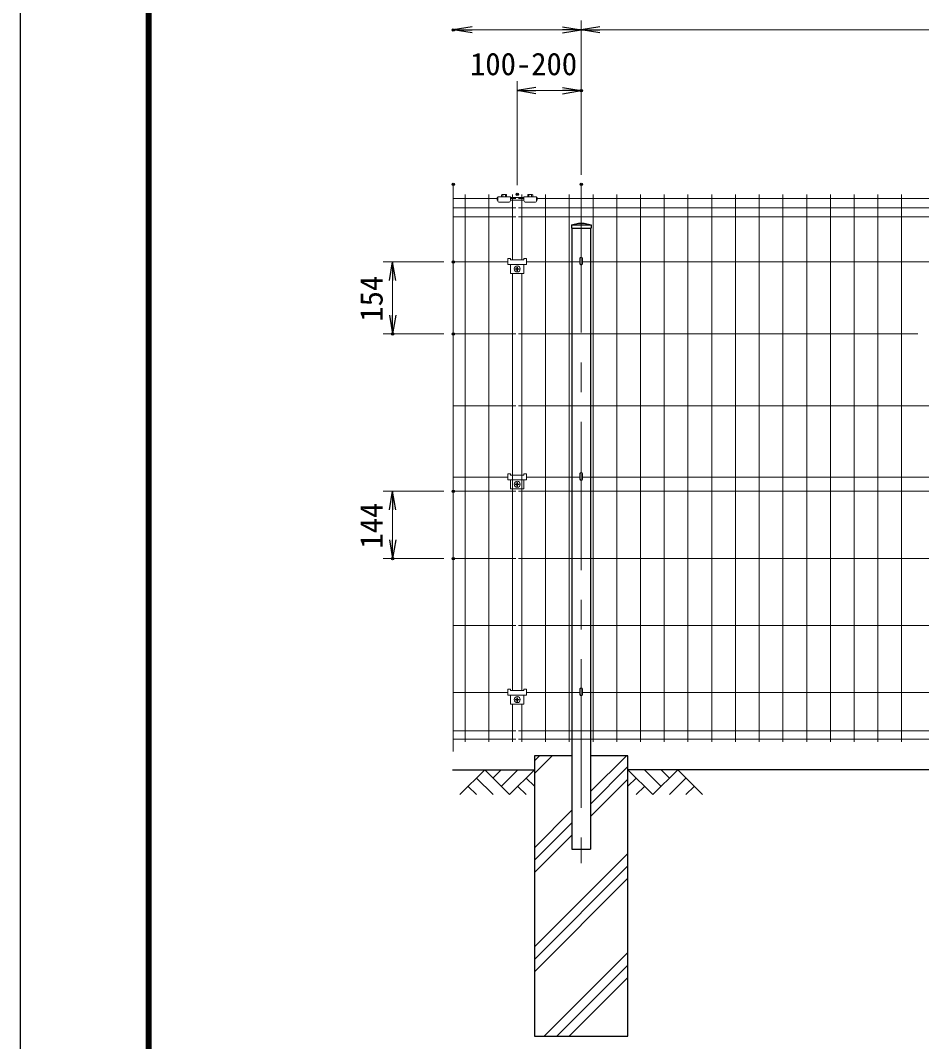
# Model space of a CAD drawing. Units: millimetres, scale not verified. Extents: x -4200 to 4200, y -2970 to 2970.
# Drawn here: x -4200 to -2272, y -535 to 1649 of the extents above; entities that cross this region are included whole.
import ezdxf
from ezdxf.enums import TextEntityAlignment as Align

# ---------------------------------------------------------------- set-up
doc = ezdxf.new("R2010")
doc.units = ezdxf.units.MM
doc.header["$LTSCALE"] = 10
doc.header["$PDMODE"] = 32
doc.header["$PDSIZE"] = 5
doc.linetypes.add('USER1', pattern=[50.8, 31.75, -6.35, 6.35, -6.35])
for name, color, linetype, lineweight in [('0-1_D-BGD', 7, 'Continuous', 25), ('0-2_D-STR4', 7, 'Continuous', 25), ('0-3_D-STR-DIM', 7, 'Continuous', 13), ('0-4_D-STR3', 3, 'Continuous', 13), ('0-5_D-BMK', 2, 'USER1', 13), ('0-6_D-STR1', 1, 'Continuous', 25), ('0-7_D-STR2', 7, 'Continuous', 13), ('0-8_D-DCR-HCH', 7, 'Continuous', 13), ('0-C_D-TTL', 7, 'Continuous', 25)]:
    doc.layers.add(name, color=color, linetype=linetype, lineweight=lineweight)
doc.layers.add('0-9_0', color=7, linetype='Continuous')
doc.layers.add('0-A_Defpoints', color=7, linetype='Continuous')
doc.styles.add('ＭＳ ゴシック', font='')
doc.styles.get('ＭＳ ゴシック').set_extended_font_data('MS Gothic')

# ---------------------------------------------------------------- blocks, each defined once
blk = doc.blocks.new('_Open')
at = {"layer": '0-9_0'}
blk.add_line((-10, 1.667), (0, 0), dxfattribs=at)
blk.add_lwpolyline([(-10, -1.667), (0, 0), (-10, 0)], dxfattribs=at)

msp = doc.modelspace()

# ---------------------------------------------------------------- linework, layer by layer
at = {"layer": '0-1_D-BGD'}
for p, q in [((-3275.63, 46.6), (-3100.13, 46.6)), ((-1100.13, 46.6), (-2900.13, 46.6))]:
    msp.add_line(p, q, dxfattribs=at)
at = {"layer": '0-2_D-STR4'}
msp.add_lwpolyline([(-3020.13, 76.6), (-3100.13, 76.6), (-3100.13, -523.4), (-2900.13, -523.4), (-2900.13, 76.6), (-2980.13, 76.6)], dxfattribs=at)
at = {"layer": '0-3_D-STR-DIM'}
for p, q in [((-3000.13, 1318.86), (-3000.13, 1648.86)), ((-3000.13, 1318.86), (-3000.13, 1648.86)), ((-3040.13, 1628.86), (-3233.65, 1628.86)), ((-2960.13, 1628.86), (-1040.13, 1628.86)), ((-3137.06, 1297.01), (-3137.06, 1518.86)), ((-3000.13, 1318.86), (-3000.13, 1518.86)), ((-3097.06, 1498.86), (-3040.13, 1498.86)), ((-3273.65, 1298.86), (-3273.65, 85.79)), ((-3293.65, 1132.6), (-3423.65, 1132.6)), ((-3403.65, 1092.6), (-3403.65, 1018.6)), ((-3293.65, 978.6), (-3423.65, 978.6)), ((-3293.65, 642.3), (-3423.65, 642.3)), ((-3403.65, 602.3), (-3403.65, 538.3)), ((-3293.65, 498.3), (-3423.65, 498.3))]:
    msp.add_line(p, q, dxfattribs=at)
at = {"layer": '0-4_D-STR3'}
for p, q in [((-3180.1, 1264.77), (-3180.1, 1270.17)), ((-3180.1, 1270.17), (-3178.6, 1270.17)), ((-3178.6, 1271.77), (-3151.6, 1271.77)), ((-3178.6, 1271.77), (-3178.6, 1264.27)), ((-3170.61, 1271.77), (-3170.61, 1276.4)), ((-3169.23, 1276.77), (-3160.97, 1276.77)), ((-3167.85, 1271.77), (-3167.85, 1276.4)), ((-3162.35, 1271.77), (-3162.35, 1276.4)), ((-3159.59, 1276.4), (-3159.59, 1271.77)), ((-3151.6, 1271.77), (-3151.6, 1264.27)), ((-3151.6, 1270.17), (-3122.6, 1270.17)), ((-3122.6, 1271.77), (-3122.6, 1264.27)), ((-3122.6, 1271.77), (-3095.6, 1271.77)), ((-3114.61, 1271.77), (-3114.61, 1276.4)), ((-3113.24, 1276.77), (-3104.98, 1276.77)), ((-3111.86, 1271.77), (-3111.86, 1276.4)), ((-3106.35, 1271.77), (-3106.35, 1276.4)), ((-3103.6, 1276.4), (-3103.6, 1271.77)), ((-3095.6, 1271.77), (-3095.6, 1264.27)), ((-3095.6, 1270.17), (-3094.1, 1270.17)), ((-3094.1, 1270.17), (-3094.1, 1264.77)), ((-3180.1, 1264.77), (-3178.6, 1264.77)), ((-3174.6, 1260.27), (-3155.6, 1260.27)), ((-3151.6, 1264.77), (-3122.6, 1264.77)), ((-3118.6, 1260.27), (-3099.6, 1260.27)), ((-3095.6, 1264.77), (-3094.1, 1264.77)), ((-3157.09, 1139.9), (-3157.09, 1127.1)), ((-3157.09, 1139.9), (-3151.09, 1139.9)), ((-3123.09, 1139.9), (-3117.09, 1139.9)), ((-3123.09, 1139.9), (-3123.09, 1137)), ((-3117.09, 1139.9), (-3117.09, 1127.1)), ((-3002.73, 1140.77), (-3002.73, 1128.6)), ((-2997.53, 1140.77), (-2997.53, 1128.6)), ((-3157.09, 1127.1), (-3117.09, 1127.1)), ((-3151.09, 1127.1), (-3151.09, 1108.1)), ((-3140.56, 1118.1), (-3138.56, 1118.1)), ((-3140.56, 1117.1), (-3138.56, 1117.1)), ((-3137.56, 1121.1), (-3137.56, 1119.1)), ((-3137.56, 1114.1), (-3137.56, 1116.1)), ((-3136.56, 1121.1), (-3136.56, 1119.1)), ((-3136.56, 1114.1), (-3136.56, 1116.1)), ((-3133.56, 1118.1), (-3135.56, 1118.1)), ((-3133.56, 1117.1), (-3135.56, 1117.1)), ((-3123.09, 1127.1), (-3123.09, 1108.1)), ((-3151.09, 1108.1), (-3123.09, 1108.1)), ((-3157.09, 679.4), (-3157.09, 666.6)), ((-3157.09, 679.4), (-3151.09, 679.4)), ((-3123.09, 679.4), (-3117.09, 679.4)), ((-3123.09, 679.4), (-3123.09, 676.5)), ((-3117.09, 679.4), (-3117.09, 666.6)), ((-3002.73, 680.27), (-3002.73, 668.1)), ((-2997.53, 680.27), (-2997.53, 668.1)), ((-3157.09, 666.6), (-3117.09, 666.6)), ((-3151.09, 666.6), (-3151.09, 647.6)), ((-3140.56, 657.6), (-3138.56, 657.6)), ((-3140.56, 656.6), (-3138.56, 656.6)), ((-3137.56, 660.6), (-3137.56, 658.6)), ((-3137.56, 653.6), (-3137.56, 655.6)), ((-3136.56, 660.6), (-3136.56, 658.6)), ((-3136.56, 653.6), (-3136.56, 655.6)), ((-3133.56, 657.6), (-3135.56, 657.6)), ((-3133.56, 656.6), (-3135.56, 656.6)), ((-3123.09, 666.6), (-3123.09, 647.6)), ((-3151.09, 647.6), (-3123.09, 647.6)), ((-3157.09, 218.9), (-3157.09, 206.1)), ((-3157.09, 218.9), (-3151.09, 218.9)), ((-3123.09, 218.9), (-3117.09, 218.9)), ((-3123.09, 218.9), (-3123.09, 216)), ((-3117.09, 218.9), (-3117.09, 206.1)), ((-3002.73, 219.77), (-3002.73, 207.6)), ((-2997.53, 219.77), (-2997.53, 207.6)), ((-3157.09, 206.1), (-3117.09, 206.1)), ((-3151.09, 206.1), (-3151.09, 187.1)), ((-3140.56, 197.1), (-3138.56, 197.1)), ((-3137.56, 200.1), (-3137.56, 198.1)), ((-3136.56, 200.1), (-3136.56, 198.1)), ((-3133.56, 197.1), (-3135.56, 197.1)), ((-3123.09, 206.1), (-3123.09, 187.1)), ((-3151.09, 187.1), (-3123.09, 187.1)), ((-3140.56, 196.1), (-3138.56, 196.1)), ((-3137.56, 193.1), (-3137.56, 195.1)), ((-3136.56, 193.1), (-3136.56, 195.1)), ((-3133.56, 196.1), (-3135.56, 196.1))]:
    msp.add_line(p, q, dxfattribs=at)
for points in [[(-3151.09, 1139.9), (-3151.09, 1137), (-3123.09, 1137)], [(-3151.09, 679.4), (-3151.09, 676.5), (-3123.09, 676.5)], [(-3151.09, 218.9), (-3151.09, 216), (-3123.09, 216)]]:
    msp.add_lwpolyline(points, dxfattribs=at)
for centre in [(-3137.06, 1117.6), (-3137.06, 657.1), (-3137.06, 196.6)]:
    msp.add_circle(centre, 6.5, dxfattribs=at)
for centre, radius, start, end in [((-3169.23, 1274.02), 2.75, 60, 120), ((-3165.1, 1266.31), 10.46, 74.73852, 105.26148), ((-3160.97, 1274.02), 2.75, 60, 120), ((-3113.24, 1274.02), 2.75, 60, 120), ((-3109.11, 1266.31), 10.46, 74.73852, 105.26148), ((-3104.98, 1274.02), 2.75, 60, 120), ((-3174.6, 1264.27), 4, 180, 270), ((-3155.6, 1264.27), 4, 270, 0), ((-3118.6, 1264.27), 4, 180, 270), ((-3099.6, 1264.27), 4, 270, 0), ((-3140.56, 1117.6), 0.5, 90.00001, 270), ((-3138.56, 1119.1), 1, 270, 0.00001), ((-3138.56, 1116.1), 1, 0, 90), ((-3137.06, 1121.1), 0.5, 0, 179.99999), ((-3137.06, 1114.1), 0.5, 180.00002, 0.00001), ((-3135.56, 1119.1), 1, 180.00001, 270), ((-3135.56, 1116.1), 1, 90, 180.00001), ((-3133.56, 1117.6), 0.5, 270.00049, 90.00046), ((-3000.13, 1128.6), 2.6, 180, 0), ((-3140.56, 657.1), 0.5, 90.00001, 270), ((-3138.56, 658.6), 1, 270, 0.00001), ((-3138.56, 655.6), 1, 0, 90), ((-3137.06, 660.6), 0.5, 0, 179.99999), ((-3135.56, 658.6), 1, 180.00001, 270), ((-3135.56, 655.6), 1, 90, 180.00001), ((-3133.56, 657.1), 0.5, 270.00049, 90.00046), ((-3000.13, 668.1), 2.6, 180, 0), ((-3137.06, 653.6), 0.5, 180.00002, 0.00001), ((-3140.56, 196.6), 0.5, 90.00001, 270), ((-3138.56, 198.1), 1, 270, 0.00001), ((-3137.06, 200.1), 0.5, 0, 179.99999), ((-3135.56, 198.1), 1, 180.00001, 270), ((-3133.56, 196.6), 0.5, 270.00049, 90.00046), ((-3000.13, 207.6), 2.6, 180, 0), ((-3138.56, 195.1), 1, 0, 90), ((-3137.06, 193.1), 0.5, 180.00002, 0.00001), ((-3135.56, 195.1), 1, 90, 180.00001)]:
    msp.add_arc(centre, radius, start, end, dxfattribs=at)
for centre in [(-3000.13, 1140.76), (-3000.13, 680.26), (-3000.13, 219.76)]:
    msp.add_ellipse(centre, major_axis=(-2.6, 0), ratio=0.649974, start_param=3.1415927, end_param=6.2831853, dxfattribs=at)
at = {"layer": '0-5_D-BMK'}
msp.add_line((-3000.13, 1298.86), (-3000.13, -153.4), dxfattribs=at)
at = {"layer": '0-6_D-STR1'}
for p, q in [((-3021.13, 1211.6), (-3006.13, 1215.6)), ((-3021.13, 1211.6), (-2979.13, 1211.6)), ((-3021.13, 1211.6), (-3021.13, 1204.6)), ((-3021.13, 1204.6), (-2979.13, 1204.6)), ((-3020.13, 1204.6), (-3020.13, -123.4)), ((-3006.13, 1215.6), (-2994.13, 1215.6)), ((-2980.13, 1204.6), (-2980.13, -123.4)), ((-3020.13, -123.4), (-2980.13, -123.4))]:
    msp.add_line(p, q, dxfattribs=at)
msp.add_lwpolyline([(-2994.13, 1215.6), (-2979.13, 1211.6), (-2979.13, 1204.6)], dxfattribs=at)
at = {"layer": '0-7_D-STR2'}
for p, q in [((-3178.6, 1268.17), (-3273.65, 1268.17)), ((-3248.64, 1276.6), (-3248.64, 106.6)), ((-3197.88, 1276.6), (-3197.88, 106.6)), ((-3140.09, 1268.17), (-3151.6, 1268.17)), ((-3147.11, 1276.6), (-3147.11, 1137)), ((-3122.6, 1268.17), (-3134.09, 1268.17)), ((-3127.08, 1276.6), (-3127.08, 1137)), ((-1178.58, 1268.17), (-3095.6, 1268.17)), ((-3076.31, 1276.6), (-3076.31, 106.6)), ((-3025.54, 1276.6), (-3025.54, 106.6)), ((-2974.77, 1276.6), (-2974.77, 106.6)), ((-2924, 1276.6), (-2924, 106.6)), ((-2873.23, 1276.6), (-2873.23, 106.6)), ((-2822.46, 1276.6), (-2822.46, 106.6)), ((-2771.69, 1276.6), (-2771.69, 106.6)), ((-2720.92, 1276.6), (-2720.92, 106.6)), ((-2670.15, 1276.6), (-2670.15, 106.6)), ((-2619.38, 1276.6), (-2619.38, 106.6)), ((-2568.61, 1276.6), (-2568.61, 106.6)), ((-2517.85, 1276.6), (-2517.85, 106.6)), ((-2467.08, 1276.6), (-2467.08, 106.6)), ((-2416.31, 1276.6), (-2416.31, 106.6)), ((-2365.54, 1276.6), (-2365.54, 106.6)), ((-2314.77, 1276.6), (-2314.77, 106.6)), ((-3140.09, 1248.6), (-3273.65, 1248.6)), ((-1140.08, 1248.6), (-3134.09, 1248.6)), ((-3140.09, 1229.03), (-3273.65, 1229.03)), ((-1140.08, 1229.03), (-3134.09, 1229.03)), ((-3157.09, 1132.6), (-3273.65, 1132.6)), ((-3002.73, 1132.6), (-3117.09, 1132.6)), ((-1157.09, 1132.6), (-2997.53, 1132.6)), ((-3147.11, 1108.1), (-3147.11, 216)), ((-3127.08, 1108.1), (-3127.08, 216)), ((-3140.11, 978.6), (-3273.65, 978.6)), ((-2280.08, 978.6), (-3134.08, 978.6)), ((-3140.11, 825.1), (-3273.65, 825.1)), ((-1140.08, 825.1), (-3134.08, 825.1)), ((-3157.09, 672.1), (-3273.65, 672.1)), ((-3002.73, 672.1), (-3117.09, 672.1)), ((-1157.09, 672.1), (-2997.53, 672.1)), ((-3140.11, 642.3), (-3273.65, 642.3)), ((-1140.08, 642.3), (-3134.08, 642.3)), ((-3140.11, 498.3), (-3273.65, 498.3)), ((-1140.08, 498.3), (-3134.08, 498.3)), ((-3140.11, 354.8), (-3273.65, 354.8)), ((-1140.08, 354.8), (-3134.08, 354.8)), ((-3157.09, 211.6), (-3273.65, 211.6)), ((-3002.73, 211.6), (-3117.09, 211.6)), ((-1157.12, 211.6), (-2997.53, 211.6)), ((-3147.11, 187.1), (-3147.11, 106.6)), ((-3127.08, 187.1), (-3127.08, 106.6)), ((-3140.09, 129.63), (-3273.65, 129.63)), ((-3140.09, 112), (-3273.65, 112)), ((-1140.08, 129.63), (-3134.09, 129.63)), ((-1140.08, 112), (-3134.09, 112))]:
    msp.add_line(p, q, dxfattribs=at)
at = {"layer": '0-8_D-DCR-HCH'}
for p, q in [((-3100.13, 38.96), (-3062.49, 76.6)), ((-3100.13, 65.48), (-3089.01, 76.6)), ((-2980.13, -0.14), (-2903.39, 76.6)), ((-3206.56, 46.6), (-3259.77, -6.61)), ((-3206.56, 46.6), (-3153.35, -6.61)), ((-3188.82, 28.86), (-3171.08, 46.6)), ((-3171.08, 11.13), (-3135.61, 46.6)), ((-3153.35, -6.61), (-3100.13, 46.6)), ((-2980.13, -26.65), (-2900.13, 53.35)), ((-2846.92, -6.61), (-2900.13, 46.6)), ((-2829.18, 11.13), (-2864.66, 46.6)), ((-2793.71, 46.6), (-2846.92, -6.61)), ((-2811.35, 28.77), (-2829.18, 46.6)), ((-2793.71, 46.6), (-2740.5, -6.61)), ((-3224.3, 28.86), (-3188.66, -6.61)), ((-3117.87, 28.86), (-3100.13, 11.21)), ((-2980.13, -53.17), (-2900.13, 26.83)), ((-2882.4, 28.86), (-2900.13, 11.21)), ((-2775.97, 28.86), (-2811.61, -6.61)), ((-3242.03, 11.13), (-3224.21, -6.61)), ((-3135.61, 11.13), (-3117.79, -6.61)), ((-2864.66, 11.13), (-2882.48, -6.61)), ((-2758.24, 11.13), (-2776.05, -6.61)), ((-3100.13, -120.14), (-3020.13, -40.14)), ((-3100.13, -146.65), (-3020.13, -66.65)), ((-3100.13, -173.17), (-3020.13, -93.17)), ((-3100.13, -332.27), (-2900.13, -132.27)), ((-3100.13, -358.79), (-2900.13, -158.79)), ((-3100.13, -385.3), (-2900.13, -185.3)), ((-3079.13, -523.4), (-2900.13, -344.4)), ((-3052.61, -523.4), (-2900.13, -370.92)), ((-3026.1, -523.4), (-2900.13, -397.44))]:
    msp.add_line(p, q, dxfattribs=at)
at = {"layer": '0-A_Defpoints'}
for p in [(-3273.65, 1628.86), (-3000.13, 1498.86), (-3273.65, 1298.86), (-3000.13, 1298.86), (-3137.06, 1277.01), (-3273.65, 1132.6), (-3403.65, 978.6), (-3273.65, 978.6), (-3273.65, 642.3), (-3403.65, 498.3), (-3273.65, 498.3)]:
    msp.add_point(p, dxfattribs=at)
at = {"layer": '0-C_D-TTL', "color": 2}
msp.add_lwpolyline([(-4199.68, 2970.23), (4200.32, 2970.23), (4200.32, -2969.77), (-4199.68, -2969.77)], close=True, dxfattribs=at)
at = {"layer": '0-C_D-TTL'}
for points in [[(-3929.68, 2750.23), (3930.32, 2750.23), (3930.32, -2749.77), (-3929.68, -2749.77)], [(-3927.18, 2747.73), (3927.82, 2747.73), (3927.82, -2747.27), (-3927.18, -2747.27)], [(-3924.68, 2745.23), (3925.32, 2745.23), (3925.32, -2744.77), (-3924.68, -2744.77)], [(-3922.18, 2742.73), (3922.82, 2742.73), (3922.82, -2742.27), (-3922.18, -2742.27)], [(-3919.68, 2740.23), (3920.32, 2740.23), (3920.32, -2739.77), (-3919.68, -2739.77)]]:
    msp.add_lwpolyline(points, close=True, dxfattribs=at)

# ---------------------------------------------------------------- block references
at = {"layer": '0-3_D-STR-DIM', "xscale": 4, "yscale": 4}
for p, rotation in [((-3273.65, 1628.86), 180), ((-3000.13, 1628.86), 180), ((-3137.06, 1498.86), 180), ((-3403.65, 1132.6), 90), ((-3403.65, 978.6), 270), ((-3403.65, 642.3), 90), ((-3403.65, 498.3), 270)]:
    msp.add_blockref('_Open', p, dxfattribs=dict(at, rotation=rotation))
for p in [(-3000.13, 1628.86), (-3000.13, 1498.86)]:
    msp.add_blockref('_Open', p, dxfattribs=at)

# ---------------------------------------------------------------- texts
at = {"layer": '0-3_D-STR-DIM', "style": 'ＭＳ ゴシック'}
msp.add_text('100-200', height=48.09, dxfattribs=at).set_placement((-3237.91, 1517.48), align=Align.BOTTOM_LEFT)
for s, p in [('154', (-3410.4, 1004.83)), ('144', (-3410.4, 519.53))]:
    msp.add_text(s, height=48.09, rotation=90, dxfattribs=at).set_placement(p, align=Align.BOTTOM_LEFT)

doc.saveas('drawing.dxf')
